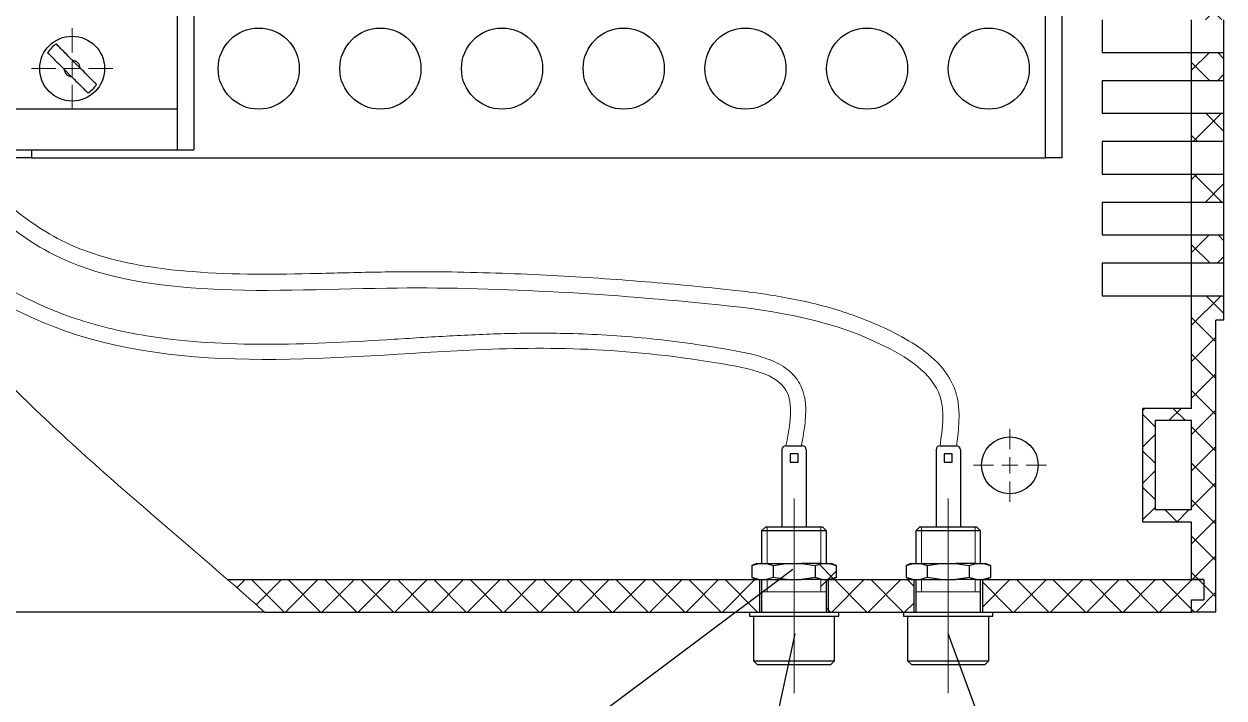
# Model space of a CAD drawing. Header units: millimetres. Extents: x 7140 to 8879, y -16257 to -5062.
# Drawn here: x 7325.3 to 7399.3, y -13423.9 to -13382.3 of the extents above; entities that cross this region are included whole.
import ezdxf

# ---------------------------------------------------------------- set-up
doc = ezdxf.new("R2010")
doc.units = ezdxf.units.MM
doc.linetypes.add('CENTERX2', pattern=[101.6, 63.5, -12.7, 12.7, -12.7])
doc.layers.add('OSN', color=7, linetype='Continuous', lineweight=60)
doc.layers.add('КА тонкая', color=7, linetype='Continuous', lineweight=15)
doc.styles.get("Standard").update_dxf_attribs({"font": 'ARIALN.TTF', "height": 3.4})
doc.dimstyles.new('SLDDIMSTYLE0', dxfattribs={"dimtxt": 0.18, "dimasz": 3.5, "dimexe": 0, "dimexo": 0.0625, "dimgap": 0, "dimtad": 0, "dimtih": 1, "dimtoh": 1, "dimdec": 0, "dimrnd": 1e-09, "dimzin": 0, "dimdsep": 46, "dimtxsty": 'Standard', "dimblk1": 'NONE', "dimblk2": 'NONE', "dimsah": 1, "dimcen": 0.09, "dimadec": 0, "dimazin": 0, "dimtfac": 3.5, "dimtdec": 0, "dimtofl": 0, "dimtmove": 0, "dimatfit": 3, "dimldrblk": 'NONE', "dimfxl": 1, "dimfrac": 2, "dimtolj": 1, "dimtzin": 0, "dimarcsym": 0})
pattern_1 = [(45, (0, 0.1311), (-1.12253202, 1.12253202), []), (135, (0, 0.1311), (-1.12253202, -1.12253202), [])]

# ---------------------------------------------------------------- blocks, each defined once
blk = doc.blocks.new('_None')
blk = doc.blocks.new('SW_CENTERMARKSYMBOL_5')
at = {"color": 0, "linetype": 'Continuous', "lineweight": 0}
for p, q in [((0, 1), (0, 2.25)), ((-1, 0), (-2.25, 0)), ((0, 0), (-0.5, 0)), ((0, 0), (0, 0.5)), ((0, 0), (0, -0.5)), ((0, 0), (0.5, 0)), ((1, 0), (2.25, 0)), ((0, -1), (0, -2.25))]:
    blk.add_line(p, q, dxfattribs=at)
blk = doc.blocks.new('SW_CENTERMARKSYMBOL_10')
at = {"color": 0, "linetype": 'Continuous', "lineweight": 0}
for p, q in [((0, 1), (0, 2.5)), ((-1, 0), (-2.5, 0)), ((0, 0), (-0.5, 0)), ((0, 0), (0, 0.5)), ((0, 0), (0, -0.5)), ((0, 0), (0.5, 0)), ((1, 0), (2.5, 0)), ((0, -1), (0, -2.5))]:
    blk.add_line(p, q, dxfattribs=at)

msp = doc.modelspace()

# ---------------------------------------------------------------- hatches: boundary and pattern name
at = {"layer": 'КА тонкая', "linetype": 'ByBlock', "lineweight": 15, "ltscale": 20}
h = msp.add_hatch(dxfattribs=at)
h.set_pattern_fill('ANSI37', color=256, scale=0.5)
h.set_pattern_definition(pattern_1)
h.paths.add_polyline_path([(7398.00285, -13416.57319), (7384.55093, -13416.57319), (7384.37785, -13416.57319), (7384.37785, -13418.57319), (7385.00285, -13418.57319), (7397.25285, -13418.57319), (7397.25285, -13417.82319), (7398.00285, -13417.82319)])
h.paths.add_polyline_path([(7398.75285, -13400.57319), (7399.25285, -13400.57319), (7399.25285, -13399.07319), (7397.25285, -13399.07319), (7397.25285, -13406.02319), (7394.25285, -13406.02319), (7394.25285, -13413.02318), (7397.25285, -13413.02318), (7397.25285, -13416.57319), (7398.00285, -13416.57319), (7398.00285, -13417.82319), (7397.25285, -13417.82319), (7397.25285, -13418.57319), (7398.75285, -13418.57319)])
h.paths.add_polyline_path([(7397.25285, -13412.27319), (7395.00285, -13412.27319), (7395.00285, -13406.77319), (7397.25285, -13406.77319)], flags=16)
h.paths.add_polyline_path([(7399.25285, -13395.32319), (7397.25285, -13395.32319), (7397.25285, -13397.07319), (7399.25285, -13397.07319)])
h.paths.add_polyline_path([(7399.25285, -13391.57319), (7397.25285, -13391.57319), (7397.25285, -13393.32319), (7399.25285, -13393.32319)])
h.paths.add_polyline_path([(7399.25285, -13387.82319), (7397.25285, -13387.82319), (7397.25285, -13389.57319), (7399.25285, -13389.57319)])
h.paths.add_polyline_path([(7399.25285, -13384.07319), (7397.25285, -13384.07319), (7397.25285, -13385.82319), (7399.25285, -13385.82319)])
h.paths.add_polyline_path([(7399.25285, -13380.32319), (7397.25285, -13380.32319), (7397.25285, -13382.07319), (7399.25285, -13382.07319)])
h.paths.add_polyline_path([(7399.25285, -13376.57319), (7397.25285, -13376.57319), (7397.25285, -13378.32319), (7399.25285, -13378.32319)])
h.paths.add_polyline_path([(7399.25285, -13372.82319), (7397.25285, -13372.82319), (7397.25285, -13374.57319), (7399.25285, -13374.57319)])
h.paths.add_polyline_path([(7399.25285, -13369.07319), (7397.25285, -13369.07319), (7397.25285, -13370.82319), (7399.25285, -13370.82319)])
h.paths.add_polyline_path([(7399.25285, -13364.72319), (7397.25285, -13364.72319), (7397.25285, -13366.47319), (7399.25285, -13366.47319)])
h.paths.add_polyline_path([(7399.25285, -13360.97319), (7397.25285, -13360.97319), (7397.25285, -13362.72319), (7399.25285, -13362.72319)])
h.paths.add_polyline_path([(7399.25285, -13357.22319), (7397.25285, -13357.22319), (7397.25285, -13358.97319), (7399.25285, -13358.97319)])
h.paths.add_polyline_path([(7399.25285, -13353.47319), (7397.25285, -13353.47319), (7397.25285, -13355.22319), (7399.25285, -13355.22319)])
h.paths.add_polyline_path([(7399.25285, -13349.72319), (7397.25285, -13349.72319), (7397.25285, -13351.47319), (7399.25285, -13351.47319)])
h.paths.add_polyline_path([(7399.25285, -13345.97319), (7397.25285, -13345.97319), (7397.25285, -13347.72319), (7399.25285, -13347.72319)])
h.paths.add_polyline_path([(7399.25285, -13342.22319), (7397.25285, -13342.22319), (7397.25285, -13343.97319), (7399.25285, -13343.97319)])
h.paths.add_polyline_path([(7399.25285, -13338.47319), (7397.25285, -13338.47319), (7397.25285, -13340.22319), (7399.25285, -13340.22319)])
edge = h.paths.add_edge_path()
edge.add_spline(control_points=[(7398.75285, -13332.33985), (7398.25738, -13331.99617), (7397.7619, -13331.65249), (7397.25285, -13331.33264)], knot_values=[0, 0, 0, 0, 0.01019877, 0.01019877, 0.01019877, 0.01019877], degree=3, periodic=0)
edge.add_line((7397.25285, -13331.33264), (7397.25285, -13336.47319))
edge.add_line((7397.25285, -13336.47319), (7399.25285, -13336.47319))
edge.add_line((7399.25285, -13336.47319), (7399.25285, -13334.97319))
edge.add_line((7399.25285, -13334.97319), (7398.75285, -13334.97319))
edge.add_line((7398.75285, -13334.97319), (7398.75285, -13332.33985))
h = msp.add_hatch(dxfattribs=at)
h.set_pattern_fill('ANSI37', color=256, scale=0.5)
h.set_pattern_definition(pattern_1)
edge = h.paths.add_edge_path()
edge.add_line((7370.62785, -13416.59043), (7370.57049, -13416.57319))
edge.add_line((7370.57049, -13416.57319), (7370.45477, -13416.57319))
edge.add_line((7370.45477, -13416.57319), (7337.84097, -13416.57319))
edge.add_spline(control_points=[(7337.84097, -13416.57319), (7338.09461, -13416.79404), (7338.85444, -13417.45802), (7339.60983, -13418.1271), (7340.11346, -13418.57319)], knot_values=[0.98288842, 0.98288842, 0.98288842, 0.98288842, 0.9885915, 1, 1, 1, 1], degree=3, periodic=0)
edge.add_line((7340.11346, -13418.57319), (7370.00285, -13418.57319))
edge.add_line((7370.00285, -13418.57319), (7370.62785, -13418.57319))
edge.add_line((7370.62785, -13418.57319), (7370.62785, -13416.59043))
h.paths.add_polyline_path([(7380.12785, -13416.59043), (7380.07049, -13416.57319), (7379.95478, -13416.57319), (7375.05093, -13416.57319), (7375.35093, -13416.44819), (7375.35093, -13415.69819), (7374.93521, -13415.57319), (7374.46761, -13415.57319), (7374.05189, -13415.69819), (7374.05189, -13416.44819), (7374.46761, -13416.57319), (7374.4076, -13416.57319), (7374.4076, -13417.32319), (7374.66393, -13417.32319), (7374.75285, -13417.32319), (7374.75285, -13418.57319), (7375.50285, -13418.57319), (7379.50285, -13418.57319), (7380.12785, -13418.57319)])

# ---------------------------------------------------------------- linework, layer by layer
at = {"color": 7, "linetype": 'Continuous', "lineweight": 30}
for p, q in [((7334.75285, -13390.07319), (7334.75285, -13342.81077)), ((7335.75285, -13342.57319), (7335.75285, -13390.07319)), ((7388.25285, -13390.57319), (7388.25285, -13342.57319)), ((7389.25285, -13342.57319), (7389.25285, -13390.57319)), ((7391.75285, -13382.07319), (7391.75285, -13384.07319)), ((7397.25285, -13384.07319), (7397.25285, -13382.07319)), ((7399.25285, -13384.07319), (7399.25285, -13382.07319)), ((7391.75285, -13384.07319), (7397.25285, -13384.07319)), ((7397.25285, -13384.07319), (7399.25285, -13384.07319)), ((7397.25285, -13385.82319), (7397.25285, -13384.07319)), ((7399.25285, -13385.82319), (7399.25285, -13384.07319)), ((7328.75187, -13385.04188), (7328.28416, -13384.57417)), ((7327.75383, -13385.1045), (7328.22154, -13385.5722)), ((7391.75285, -13385.82319), (7391.75285, -13387.82319)), ((7397.25285, -13385.82319), (7391.75285, -13385.82319)), ((7399.25285, -13385.82319), (7397.25285, -13385.82319)), ((7397.25285, -13387.82319), (7397.25285, -13385.82319)), ((7399.25285, -13387.82319), (7399.25285, -13385.82319)), ((7334.75285, -13387.57319), (7324.75285, -13387.57319)), ((7391.75285, -13387.82319), (7397.25285, -13387.82319)), ((7397.25285, -13387.82319), (7399.25285, -13387.82319)), ((7397.25285, -13389.57319), (7397.25285, -13387.82319)), ((7399.25285, -13389.57319), (7399.25285, -13387.82319)), ((7324.75285, -13390.07319), (7325.75285, -13390.07319)), ((7325.75285, -13390.07319), (7325.75285, -13390.57319)), ((7325.75285, -13390.07319), (7335.75285, -13390.07319)), ((7391.75285, -13389.57319), (7391.75285, -13391.57319)), ((7397.25285, -13389.57319), (7391.75285, -13389.57319)), ((7399.25285, -13389.57319), (7397.25285, -13389.57319)), ((7397.25285, -13391.57319), (7397.25285, -13389.57319)), ((7399.25285, -13391.57319), (7399.25285, -13389.57319)), ((7325.75285, -13390.57319), (7324.75285, -13390.57319)), ((7325.75285, -13390.57319), (7388.25285, -13390.57319)), ((7389.25285, -13390.57319), (7388.25285, -13390.57319)), ((7391.75285, -13391.57319), (7397.25285, -13391.57319)), ((7397.25285, -13391.57319), (7399.25285, -13391.57319)), ((7397.25285, -13393.32319), (7397.25285, -13391.57319)), ((7399.25285, -13393.32319), (7399.25285, -13391.57319)), ((7391.75285, -13393.32319), (7391.75285, -13395.32319)), ((7397.25285, -13393.32319), (7391.75285, -13393.32319)), ((7399.25285, -13393.32319), (7397.25285, -13393.32319)), ((7397.25285, -13395.32319), (7397.25285, -13393.32319)), ((7399.25285, -13395.32319), (7399.25285, -13393.32319)), ((7391.75285, -13395.32319), (7397.25285, -13395.32319)), ((7397.25285, -13395.32319), (7399.25285, -13395.32319)), ((7397.25285, -13397.07319), (7397.25285, -13395.32319)), ((7399.25285, -13397.07319), (7399.25285, -13395.32319)), ((7391.75285, -13397.07319), (7391.75285, -13399.07319)), ((7397.25285, -13397.07319), (7391.75285, -13397.07319)), ((7399.25285, -13397.07319), (7397.25285, -13397.07319)), ((7397.25285, -13399.07319), (7397.25285, -13397.07319)), ((7399.25285, -13399.07319), (7399.25285, -13397.07319)), ((7391.75285, -13399.07319), (7397.25285, -13399.07319)), ((7397.25285, -13399.07319), (7399.25285, -13399.07319)), ((7397.25285, -13406.02319), (7397.25285, -13399.07319)), ((7399.25285, -13400.57319), (7399.25285, -13399.07319)), ((7398.75285, -13418.57319), (7398.75285, -13400.57319)), ((7399.25285, -13400.57319), (7398.75285, -13400.57319)), ((7394.25285, -13413.02318), (7394.25285, -13406.02319)), ((7397.25285, -13406.02319), (7394.25285, -13406.02319)), ((7397.25285, -13406.77319), (7395.00285, -13406.77319)), ((7395.00285, -13406.77319), (7395.00285, -13412.27319)), ((7397.25285, -13412.27319), (7397.25285, -13406.77319)), ((7372.00285, -13408.57319), (7372.00285, -13413.32319)), ((7372.25285, -13408.32319), (7373.25285, -13408.32319)), ((7373.50285, -13408.57319), (7373.50285, -13413.32319)), ((7381.50285, -13408.57319), (7381.50285, -13413.32319)), ((7381.75285, -13408.32319), (7382.75285, -13408.32319)), ((7383.00285, -13408.57319), (7383.00285, -13413.32319)), ((7373.00285, -13408.82318), (7372.50285, -13408.82318)), ((7372.50285, -13408.82318), (7372.50285, -13409.32319)), ((7372.50285, -13409.32319), (7373.00285, -13409.32319)), ((7373.00285, -13409.32319), (7373.00285, -13408.82318)), ((7382.50285, -13408.82318), (7382.00285, -13408.82318)), ((7382.00285, -13408.82318), (7382.00285, -13409.32319)), ((7382.00285, -13409.32319), (7382.50285, -13409.32319)), ((7382.50285, -13409.32319), (7382.50285, -13408.82318)), ((7397.25285, -13412.27319), (7395.00285, -13412.27319)), ((7397.25285, -13413.02318), (7394.25285, -13413.02318)), ((7397.25285, -13416.57319), (7397.25285, -13413.02318)), ((7371.00285, -13413.32319), (7370.75285, -13413.57319)), ((7370.75285, -13413.57319), (7370.75285, -13415.57319)), ((7372.75285, -13413.57319), (7370.75285, -13413.57319)), ((7371.00285, -13413.32319), (7372.75285, -13413.32319)), ((7372.75285, -13413.32319), (7374.50285, -13413.32319)), ((7374.75285, -13413.57319), (7372.75285, -13413.57319)), ((7374.75285, -13413.57319), (7374.50285, -13413.32319)), ((7374.75285, -13415.57319), (7374.75285, -13413.57319)), ((7380.50285, -13413.32319), (7380.25285, -13413.57319)), ((7380.25285, -13413.57319), (7380.25285, -13415.57319)), ((7382.25285, -13413.57319), (7380.25285, -13413.57319)), ((7380.50285, -13413.32319), (7382.25285, -13413.32319)), ((7382.25285, -13413.32319), (7384.00285, -13413.32319)), ((7384.25285, -13413.57319), (7382.25285, -13413.57319)), ((7384.25285, -13413.57319), (7384.00285, -13413.32319)), ((7384.25285, -13415.57319), (7384.25285, -13413.57319)), ((7370.45477, -13415.57319), (7370.15478, -13415.69819)), ((7370.15478, -13415.69819), (7370.57049, -13415.57319)), ((7370.15478, -13415.69819), (7370.15478, -13416.44819)), ((7370.45477, -13415.57319), (7370.57049, -13415.57319)), ((7370.57049, -13415.57319), (7371.0381, -13415.57319)), ((7371.0381, -13415.57319), (7371.45381, -13415.69819)), ((7371.0381, -13415.57319), (7372.28525, -13415.57319)), ((7371.45381, -13415.69819), (7372.28525, -13415.57319)), ((7371.45381, -13415.69819), (7371.45381, -13416.44819)), ((7372.28525, -13415.57319), (7373.22046, -13415.57319)), ((7373.22046, -13415.57319), (7374.05189, -13415.69819)), ((7374.46761, -13415.57319), (7373.22046, -13415.57319)), ((7374.05189, -13415.69819), (7374.46761, -13415.57319)), ((7374.05189, -13415.69819), (7374.05189, -13416.44819)), ((7374.46761, -13415.57319), (7374.93521, -13415.57319)), ((7374.93521, -13415.57319), (7375.35093, -13415.69819)), ((7374.93521, -13415.57319), (7375.05093, -13415.57319)), ((7375.35093, -13415.69819), (7375.05093, -13415.57319)), ((7375.35093, -13415.69819), (7375.35093, -13416.44819)), ((7379.95478, -13415.57319), (7379.65478, -13415.69819)), ((7379.65478, -13415.69819), (7380.07049, -13415.57319)), ((7379.65478, -13415.69819), (7379.65478, -13416.44819)), ((7379.95478, -13415.57319), (7380.07049, -13415.57319)), ((7380.07049, -13415.57319), (7380.5381, -13415.57319)), ((7380.5381, -13415.57319), (7380.95381, -13415.69819)), ((7380.5381, -13415.57319), (7381.78525, -13415.57319)), ((7380.95381, -13415.69819), (7381.78525, -13415.57319)), ((7380.95381, -13415.69819), (7380.95381, -13416.44819)), ((7381.78525, -13415.57319), (7382.72046, -13415.57319)), ((7382.72046, -13415.57319), (7383.55189, -13415.69819)), ((7383.96761, -13415.57319), (7382.72046, -13415.57319)), ((7383.55189, -13415.69819), (7383.96761, -13415.57319)), ((7383.55189, -13415.69819), (7383.55189, -13416.44819)), ((7383.96761, -13415.57319), (7384.43521, -13415.57319)), ((7384.43521, -13415.57319), (7384.85093, -13415.69819)), ((7384.43521, -13415.57319), (7384.55093, -13415.57319)), ((7384.85093, -13415.69819), (7384.55093, -13415.57319)), ((7384.85093, -13415.69819), (7384.85093, -13416.44819)), ((7337.84097, -13416.57319), (7370.45477, -13416.57319)), ((7370.15478, -13416.44819), (7370.45477, -13416.57319)), ((7370.57049, -13416.57319), (7370.15478, -13416.44819)), ((7370.45477, -13416.57319), (7370.57049, -13416.57319)), ((7370.57049, -13416.57319), (7371.0381, -13416.57319)), ((7370.62785, -13416.57319), (7370.62785, -13418.57319)), ((7370.75285, -13416.57319), (7370.75285, -13418.57319)), ((7371.45381, -13416.44819), (7371.0381, -13416.57319)), ((7371.0381, -13416.57319), (7372.28525, -13416.57319)), ((7372.28525, -13416.57319), (7371.45381, -13416.44819)), ((7372.28525, -13416.57319), (7373.22046, -13416.57319)), ((7374.05189, -13416.44819), (7373.22046, -13416.57319)), ((7374.46761, -13416.57319), (7373.22046, -13416.57319)), ((7374.46761, -13416.57319), (7374.05189, -13416.44819)), ((7374.46761, -13416.57319), (7374.93521, -13416.57319)), ((7374.75285, -13418.57319), (7374.75285, -13416.57319)), ((7374.87785, -13418.57319), (7374.87785, -13416.57319)), ((7375.35093, -13416.44819), (7374.93521, -13416.57319)), ((7374.93521, -13416.57319), (7375.05093, -13416.57319)), ((7375.05093, -13416.57319), (7375.35093, -13416.44819)), ((7375.05093, -13416.57319), (7379.95478, -13416.57319)), ((7379.65478, -13416.44819), (7379.95478, -13416.57319)), ((7380.07049, -13416.57319), (7379.65478, -13416.44819)), ((7379.95478, -13416.57319), (7380.07049, -13416.57319)), ((7380.07049, -13416.57319), (7380.5381, -13416.57319)), ((7380.12785, -13416.57319), (7380.12785, -13418.57319)), ((7380.25285, -13416.57319), (7380.25285, -13418.57319)), ((7380.95381, -13416.44819), (7380.5381, -13416.57319)), ((7380.5381, -13416.57319), (7381.78525, -13416.57319)), ((7381.78525, -13416.57319), (7380.95381, -13416.44819)), ((7381.78525, -13416.57319), (7382.72046, -13416.57319)), ((7383.55189, -13416.44819), (7382.72046, -13416.57319)), ((7383.96761, -13416.57319), (7382.72046, -13416.57319)), ((7383.96761, -13416.57319), (7383.55189, -13416.44819)), ((7383.96761, -13416.57319), (7384.43521, -13416.57319)), ((7384.25285, -13418.57319), (7384.25285, -13416.57319)), ((7384.37785, -13418.57319), (7384.37785, -13416.57319)), ((7384.85093, -13416.44819), (7384.43521, -13416.57319)), ((7384.43521, -13416.57319), (7384.55093, -13416.57319)), ((7384.55093, -13416.57319), (7384.85093, -13416.44819)), ((7384.55093, -13416.57319), (7398.00285, -13416.57319)), ((7398.00285, -13416.57319), (7397.25285, -13416.57319)), ((7398.00285, -13416.57319), (7398.00285, -13417.82319)), ((7397.25285, -13418.57319), (7397.25285, -13417.82319)), ((7397.25285, -13417.82319), (7398.00285, -13417.82319)), ((7340.11346, -13418.57319), (7182.85285, -13418.57319)), ((7340.11346, -13418.57319), (7370.00285, -13418.57319)), ((7370.00285, -13418.57319), (7370.00285, -13418.82319)), ((7370.00285, -13418.57319), (7372.75285, -13418.57319)), ((7370.00285, -13418.82319), (7372.75285, -13418.82319)), ((7370.25285, -13418.82319), (7370.25285, -13421.57319)), ((7372.75285, -13418.57319), (7375.50285, -13418.57319)), ((7372.75285, -13418.82319), (7375.50285, -13418.82319)), ((7375.25285, -13421.57319), (7375.25285, -13418.82319)), ((7375.50285, -13418.82319), (7375.50285, -13418.57319)), ((7375.50285, -13418.57319), (7379.50285, -13418.57319)), ((7379.50285, -13418.57319), (7379.50285, -13418.82319)), ((7379.50285, -13418.57319), (7382.25285, -13418.57319)), ((7379.50285, -13418.82319), (7382.25285, -13418.82319)), ((7379.75285, -13418.82319), (7379.75285, -13421.57319)), ((7382.25285, -13418.57319), (7385.00285, -13418.57319)), ((7382.25285, -13418.82319), (7385.00285, -13418.82319)), ((7384.75285, -13421.57319), (7384.75285, -13418.82319)), ((7385.00285, -13418.82319), (7385.00285, -13418.57319)), ((7385.00285, -13418.57319), (7397.25285, -13418.57319)), ((7398.75285, -13418.57319), (7397.25285, -13418.57319)), ((7370.25285, -13421.57319), (7370.50285, -13421.82318)), ((7370.25285, -13421.57319), (7375.25285, -13421.57319)), ((7375.00285, -13421.82318), (7370.50285, -13421.82318)), ((7375.00285, -13421.82318), (7375.25285, -13421.57319)), ((7379.75285, -13421.57319), (7380.00285, -13421.82318)), ((7379.75285, -13421.57319), (7384.75285, -13421.57319)), ((7384.50285, -13421.82318), (7380.00285, -13421.82318)), ((7384.50285, -13421.82318), (7384.75285, -13421.57319))]:
    msp.add_line(p, q, dxfattribs=at)
at = {"color": 7, "linetype": 'CENTERX2', "lineweight": 0, "ltscale": 0.5}
for p, q in [((7372.75285, -13411.57319), (7372.75285, -13420.57319)), ((7382.25285, -13411.57319), (7382.25285, -13420.57319)), ((7372.75285, -13423.57319), (7372.75285, -13416.82319)), ((7382.25285, -13423.57319), (7382.25285, -13416.82319))]:
    msp.add_line(p, q, dxfattribs=at)
at = {"color": 7, "linetype": 'Continuous', "lineweight": 0}
for p, q in [((7371.0981, -13413.32319), (7371.0981, -13415.57319)), ((7374.4076, -13415.57319), (7374.4076, -13413.32319)), ((7380.5981, -13413.32319), (7380.5981, -13415.57319)), ((7383.9076, -13415.57319), (7383.9076, -13413.32319)), ((7371.0981, -13416.57319), (7371.0981, -13417.32319)), ((7374.4076, -13417.32319), (7374.4076, -13416.57319)), ((7380.5981, -13416.57319), (7380.5981, -13417.32319)), ((7383.9076, -13417.32319), (7383.9076, -13416.57319)), ((7374.66393, -13417.32319), (7370.75285, -13417.32319)), ((7374.75285, -13417.32319), (7374.664, -13417.32319)), ((7384.16395, -13417.32319), (7380.25285, -13417.32319)), ((7384.25285, -13417.32319), (7384.164, -13417.32319))]:
    msp.add_line(p, q, dxfattribs=at)
at = {"color": 7, "linetype": 'Continuous', "lineweight": 30}
for centre, radius in [((7339.75285, -13385.07319), 2.5), ((7347.25285, -13385.07319), 2.5), ((7354.75285, -13385.07319), 2.5), ((7362.25285, -13385.07319), 2.5), ((7369.75285, -13385.07319), 2.5), ((7377.25285, -13385.07319), 2.5), ((7384.75285, -13385.07319), 2.5), ((7328.25285, -13385.07319), 2), ((7386.05285, -13409.52319), 1.75)]:
    msp.add_circle(centre, radius, dxfattribs=at)
for centre, radius, start, end in [((7328.25285, -13385.07319), 1.79904, 122.9687754, 147.0312246), ((7328.25285, -13385.07319), 0.5, 3.5903779, 86.4096221), ((7328.25285, -13385.07319), 0.5, 183.5903779, 266.4096221), ((7328.25285, -13385.07319), 1.79904, 302.9687754, 327.0312246), ((7372.25285, -13408.57319), 0.25, 90, 180), ((7373.25285, -13408.57319), 0.25, 0, 90), ((7381.75285, -13408.57319), 0.25, 90, 180), ((7382.75285, -13408.57319), 0.25, 0, 90)]:
    msp.add_arc(centre, radius, start, end, dxfattribs=at)
at = {"color": 7, "linetype": 'Continuous', "lineweight": 0}
msp.add_open_spline([(7398.75285, -13332.33985), (7397.97715, -13331.80179), (7396.44398, -13330.73832), (7393.84348, -13329.68083), (7391.1138, -13329.0279), (7388.24123, -13328.76721), (7385.24098, -13328.84417), (7382.11696, -13329.21827), (7378.40863, -13329.93869), (7374.10189, -13331.07696), (7369.1891, -13332.63468), (7364.09901, -13334.39799), (7358.85203, -13336.26083), (7353.01162, -13338.27382), (7346.58533, -13340.28956), (7339.57108, -13342.05015), (7332.54147, -13343.23635), (7326.64102, -13344.07638), (7321.94878, -13344.84033), (7318.46066, -13345.53611), (7315.23256, -13346.38563), (7312.31047, -13347.4525), (7309.74091, -13348.80731), (7307.57372, -13350.52827), (7305.97933, -13352.59808), (7304.92383, -13354.9088), (7304.27573, -13357.37225), (7303.96055, -13360.05837), (7303.95028, -13362.93221), (7304.22106, -13365.95932), (7304.85775, -13369.74332), (7306.01762, -13374.24636), (7307.80962, -13379.36989), (7310.01659, -13384.43462), (7312.55628, -13389.29171), (7315.36937, -13393.81451), (7318.39464, -13397.91627), (7321.57555, -13401.64029), (7325.21737, -13405.41144), (7329.35466, -13409.2508), (7333.97037, -13413.24615), (7337.57643, -13416.32604), (7339.60983, -13418.1271), (7340.11346, -13418.57319)], degree=3, knots=[0, 0, 0, 0, 0.01596703, 0.03155847, 0.04725607, 0.06342718, 0.08031716, 0.09806359, 0.11671917, 0.14433532, 0.17354847, 0.20409911, 0.23567897, 0.26796584, 0.30885169, 0.34985701, 0.39047941, 0.42967101, 0.45093192, 0.47108715, 0.48996474, 0.5074851, 0.52372788, 0.53902472, 0.55404628, 0.56756063, 0.58184286, 0.59707262, 0.61330176, 0.63049279, 0.64854803, 0.67831879, 0.70921949, 0.74050128, 0.77192284, 0.80208281, 0.83072915, 0.85826629, 0.88507322, 0.91958568, 0.95393819, 0.9885915, 1, 1, 1, 1], dxfattribs=at)
at = {"color": 7, "linetype": 'Continuous', "lineweight": 30}
for points, knots in [([(7328.28416, -13384.57417), (7328.26107, -13384.55107), (7328.10635, -13384.39634), (7327.8192, -13384.10921), (7327.48237, -13383.77237), (7327.33898, -13383.62898), (7327.27385, -13383.56385)], [0, 0, 0, 0, 0.05812438, 0.38938821, 0.72263749, 1, 1, 1, 1]), ([(7326.74352, -13384.09418), (7326.81384, -13384.1645), (7326.95445, -13384.30511), (7327.273, -13384.62367), (7327.55029, -13384.90095), (7327.71221, -13385.06287), (7327.75383, -13385.1045)], [0, 0, 0, 0, 0.296496039, 0.592894821, 0.895335125, 1, 1, 1, 1]), ([(7329.76219, -13386.05219), (7329.69187, -13385.98187), (7329.55126, -13385.84126), (7329.2327, -13385.52271), (7328.95542, -13385.24542), (7328.7935, -13385.0835), (7328.75187, -13385.04188)], [0, 0, 0, 0, 0.29649591, 0.59289582, 0.89533586, 1, 1, 1, 1]), ([(7328.22154, -13385.5722), (7328.24464, -13385.5953), (7328.39936, -13385.75003), (7328.6865, -13386.03717), (7329.02334, -13386.374), (7329.16672, -13386.51739), (7329.23186, -13386.58252)], [0, 0, 0, 0, 0.05812514, 0.38938888, 0.72263807, 1, 1, 1, 1])]:
    msp.add_open_spline(points, degree=3, knots=knots, dxfattribs=at)
at = {"layer": 'OSN', "linetype": 'ByBlock', "lineweight": 0, "ltscale": 20}
msp.add_spline([(7372.25285, -13408.32319), (7372.25285, -13404.88491), (7368.48648, -13403.29996), (7353.17834, -13402.40413), (7327.04416, -13400.957), (7317.94202, -13394.68614), (7313.86617, -13386.8145), (7313.86617, -13383.09333)], degree=3, dxfattribs=at)
for points, knots in [([(7373.2023, -13408.32319), (7373.23873, -13408.13011), (7373.27506, -13407.93427), (7373.3854, -13407.28946), (7373.44984, -13406.8349), (7373.48052, -13406.0061), (7373.46377, -13405.6313), (7373.33515, -13405.0442), (7373.26762, -13404.83283), (7373.08988, -13404.45534), (7372.98657, -13404.28739), (7372.75375, -13403.98843), (7372.62401, -13403.85473), (7372.15058, -13403.44412), (7371.77092, -13403.23607), (7370.98101, -13402.90496), (7370.56771, -13402.78205), (7369.73081, -13402.57773), (7369.30701, -13402.49696), (7368.42795, -13402.34168), (7367.9751, -13402.26705), (7367.07786, -13402.12627), (7366.63614, -13402.06113), (7365.32939, -13401.88072), (7364.48275, -13401.78042), (7361.99826, -13401.53323), (7360.41583, -13401.44007), (7357.52921, -13401.36817), (7356.21808, -13401.37473), (7353.71461, -13401.44132), (7352.52047, -13401.4965), (7350.09584, -13401.63087), (7348.86849, -13401.70916), (7345.16257, -13401.93222), (7342.65992, -13402.06495), (7337.79003, -13402.06369), (7335.42145, -13401.93798), (7331.49878, -13401.33358), (7329.90495, -13400.96581), (7327.12834, -13400.02616), (7325.923, -13399.50276), (7323.6038, -13398.24698), (7322.4919, -13397.51649), (7320.60003, -13396.02219), (7319.79763, -13395.29274), (7317.87551, -13393.27624), (7316.81876, -13391.90394), (7315.71343, -13389.83384), (7315.43246, -13389.1938), (7315.0138, -13387.9341), (7314.86886, -13387.31561), (7314.67902, -13385.79538), (7314.70183, -13384.83677), (7314.76926, -13383.60929), (7314.78322, -13383.38071), (7314.7973, -13383.15022)], [0.15225114, 0.15225114, 0.15225114, 0.15225114, 0.65730031, 0.65730031, 1.80212888, 1.80212888, 2.7310376, 2.7310376, 3.25172791, 3.25172791, 3.68720601, 3.68720601, 4.12268412, 4.12268412, 5.18449534, 5.18449534, 6.24630657, 6.24630657, 7.3081178, 7.3081178, 8.51129382, 8.51129382, 9.71446983, 9.71446983, 12.12082186, 12.12082186, 16.93352592, 16.93352592, 21.04632998, 21.04632998, 24.71909644, 24.71909644, 28.39186289, 28.39186289, 35.73739579, 35.73739579, 42.84705877, 42.84705877, 47.9323271, 47.9323271, 52.04828755, 52.04828755, 56.16424801, 56.16424801, 59.47662445, 59.47662445, 64.61919772, 64.61919772, 66.85130461, 66.85130461, 68.95748652, 68.95748652, 71.9864792, 71.9864792, 72.67170826, 72.67170826, 72.67170826, 72.67170826]), ([(7381.75285, -13408.32319), (7381.89844, -13407.25646), (7382.27942, -13404.46506), (7376.08435, -13400.54614), (7364.66443, -13399.14784), (7350.26867, -13398.27498), (7336.87212, -13399.05926), (7327.96512, -13397.5849), (7322.96346, -13393.76499), (7318.93647, -13389.74432), (7318.77567, -13385.87064), (7318.70453, -13383.56539)], [0, 0, 0, 0, 3.03362744, 7.93840835, 18.84348751, 38.65725123, 50.44866323, 59.44673123, 64.68802215, 69.23372634, 75.83919472, 75.83919472, 75.83919472, 75.83919472]), ([(7382.76207, -13408.32336), (7382.78876, -13408.12693), (7382.8154, -13407.92655), (7382.89767, -13407.22207), (7382.94049, -13406.70201), (7382.89734, -13405.88474), (7382.86217, -13405.598), (7382.73997, -13405.07267), (7382.66085, -13404.8331), (7382.46375, -13404.38428), (7382.34627, -13404.17207), (7381.84349, -13403.40816), (7381.36377, -13402.94082), (7380.31715, -13402.13124), (7379.74709, -13401.78797), (7378.59873, -13401.18231), (7378.02763, -13400.92024), (7376.88963, -13400.44837), (7376.32233, -13400.24108), (7374.62626, -13399.69204), (7373.50356, -13399.42315), (7371.22961, -13398.99804), (7370.07899, -13398.8466), (7367.98801, -13398.6145), (7367.0471, -13398.52341), (7365.1513, -13398.34604), (7364.19886, -13398.26278), (7361.33104, -13398.03166), (7359.40512, -13397.90245), (7355.40226, -13397.69931), (7353.32443, -13397.63003), (7349.93365, -13397.58812), (7348.61777, -13397.58962), (7345.99796, -13397.63092), (7344.69824, -13397.66864), (7340.81671, -13397.75796), (7338.25123, -13397.78521), (7333.699, -13397.43731), (7331.73492, -13397.15106), (7329.11365, -13396.34037), (7328.33084, -13396.03336), (7326.94999, -13395.33638), (7326.3305, -13394.95724), (7325.11804, -13394.10942), (7324.52551, -13393.64094), (7323.55803, -13392.81446), (7323.1757, -13392.47471), (7322.4523, -13391.78889), (7322.11013, -13391.43984), (7321.40711, -13390.62923), (7321.06777, -13390.16359), (7320.60215, -13389.31681), (7320.43956, -13388.92943), (7320.17264, -13388.10275), (7320.06962, -13387.66579), (7319.78802, -13386.04733), (7319.74158, -13384.75747), (7319.70066, -13383.42393)], [0.12741623, 0.12741623, 0.12741623, 0.12741623, 0.68071789, 0.68071789, 2.04215368, 2.04215368, 2.76041564, 2.76041564, 3.35297492, 3.35297492, 3.9455342, 3.9455342, 5.6155241, 5.6155241, 7.285514, 7.285514, 8.9555039, 8.9555039, 10.6254938, 10.6254938, 13.96547359, 13.96547359, 17.43996704, 17.43996704, 20.3120842, 20.3120842, 23.18420136, 23.18420136, 28.92843567, 28.92843567, 35.08679599, 35.08679599, 38.99394691, 38.99394691, 42.90109783, 42.90109783, 50.71539967, 50.71539967, 56.7100618, 56.7100618, 59.41397663, 59.41397663, 61.75554761, 61.75554761, 64.0971186, 64.0971186, 65.62708889, 65.62708889, 67.15705917, 67.15705917, 69.10888768, 69.10888768, 70.61422389, 70.61422389, 72.1195601, 72.1195601, 75.94507002, 75.94507002, 75.94507002, 75.94507002])]:
    msp.add_open_spline(points, degree=3, knots=knots, dxfattribs=at)

# ---------------------------------------------------------------- block references
at = {"color": 7, "linetype": 'Continuous', "lineweight": 0}
for name, p in [('SW_CENTERMARKSYMBOL_10', (7328.25285, -13385.07319)), ('SW_CENTERMARKSYMBOL_5', (7386.05285, -13409.52319))]:
    msp.add_blockref(name, p, dxfattribs=at)

# ---------------------------------------------------------------- leaders
at = {"color": 7, "linetype": 'Continuous', "lineweight": 0, "has_arrowhead": 0}
for points in [[(7372.67361, -13415.9443), (7351.50512, -13431.78941), (7343.31281, -13431.78941)], [(7372.80705, -13419.92151), (7370.20334, -13431.78941), (7362.01103, -13431.78941)], [(7382.22473, -13419.86188), (7386.59979, -13431.78941), (7394.67375, -13431.78941)]]:
    msp.add_leader(points, dimstyle='SLDDIMSTYLE0', dxfattribs=at)

doc.saveas('drawing.dxf')
